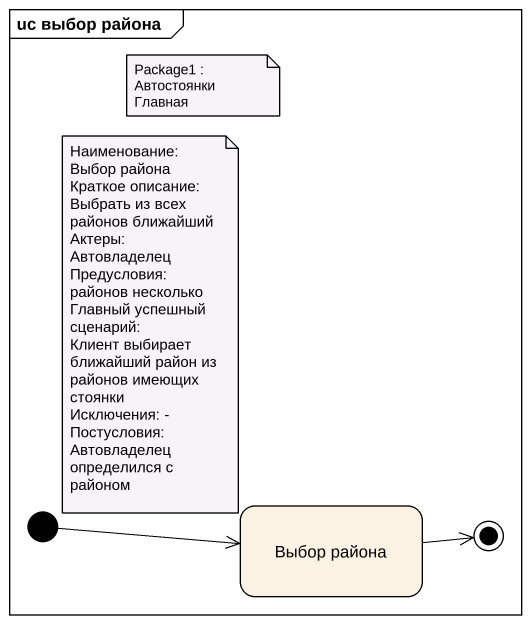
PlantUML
@startuml
mainframe uc выбор района
hide empty description
state "Выбор района" as Выбор_района
[*] -right-> Выбор_района
Выбор_района -right-> [*]
note as N1
  Package1 : Автостоянки Главная
end note
note as N2
  Наименование: Выбор района
  Краткое описание: Выбрать из всех районов ближайший
  Актеры: Автовладелец
  Предусловия: районов несколько
  Главный успешный сценарий:
  Клиент выбирает ближайший район из районов имеющих стоянки
  Исключения: -
  Постусловия: Автовладелец определился с районом
end note
@enduml
